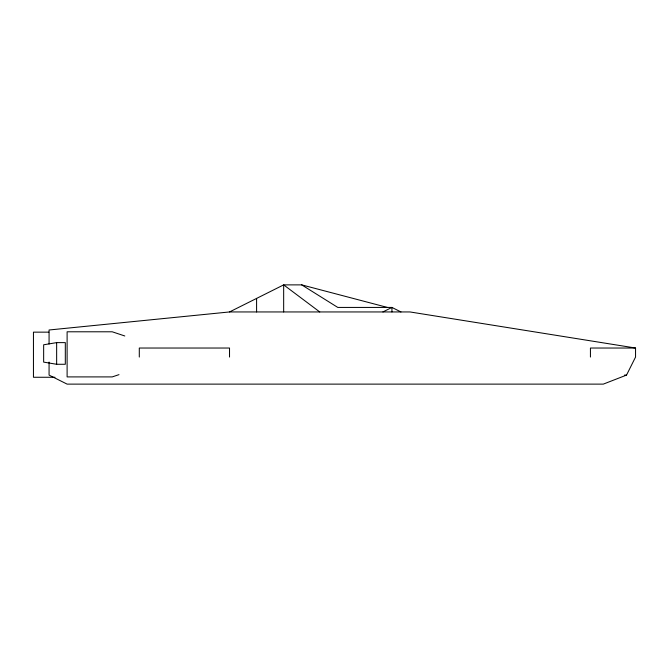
<?xml version="1.0" encoding="UTF-8"?>
<svg xmlns="http://www.w3.org/2000/svg" width="669" height="669" viewBox="0 0 669 669"><rect width="100%" height="100%" fill="white"/><g stroke="black" fill="none" stroke-linecap="round" stroke-linejoin="round"><path stroke-width="1" d="M49.071 362.071L49.071 375.1L67.109 384.123L603.304 384.123L626.527 375.1L635.55 357.054L635.55 348.031L409.98 311.946L229.526 311.946L49.071 329.993L49.071 344.025M229.526 311.946L283.664 284.877L301.702 284.877L387.426 307.431M382.911 311.946L391.934 307.431L400.957 311.946M118.99 374.648L112.225 376.906L67.109 376.906L67.109 331.791L112.225 331.791L124.794 335.98M56.648 342.62L43.652 344.786L43.652 362.113L56.648 364.279L65.311 364.279L65.311 342.62L56.648 342.62L56.648 364.279M48.829 332.15L33.45 332.15L33.45 377.266L54.983 377.266M635.55 348.031L590.434 348.031L590.434 357.054M624.436 375.1L626.527 375.1M301.702 284.877L337.795 307.431L391.934 307.431L391.934 311.946M319.749 311.946L283.664 284.877L283.664 311.946M256.595 298.407L256.595 311.946M229.526 357.054L229.526 348.031L139.294 348.031L139.294 357.054"/></g></svg>
